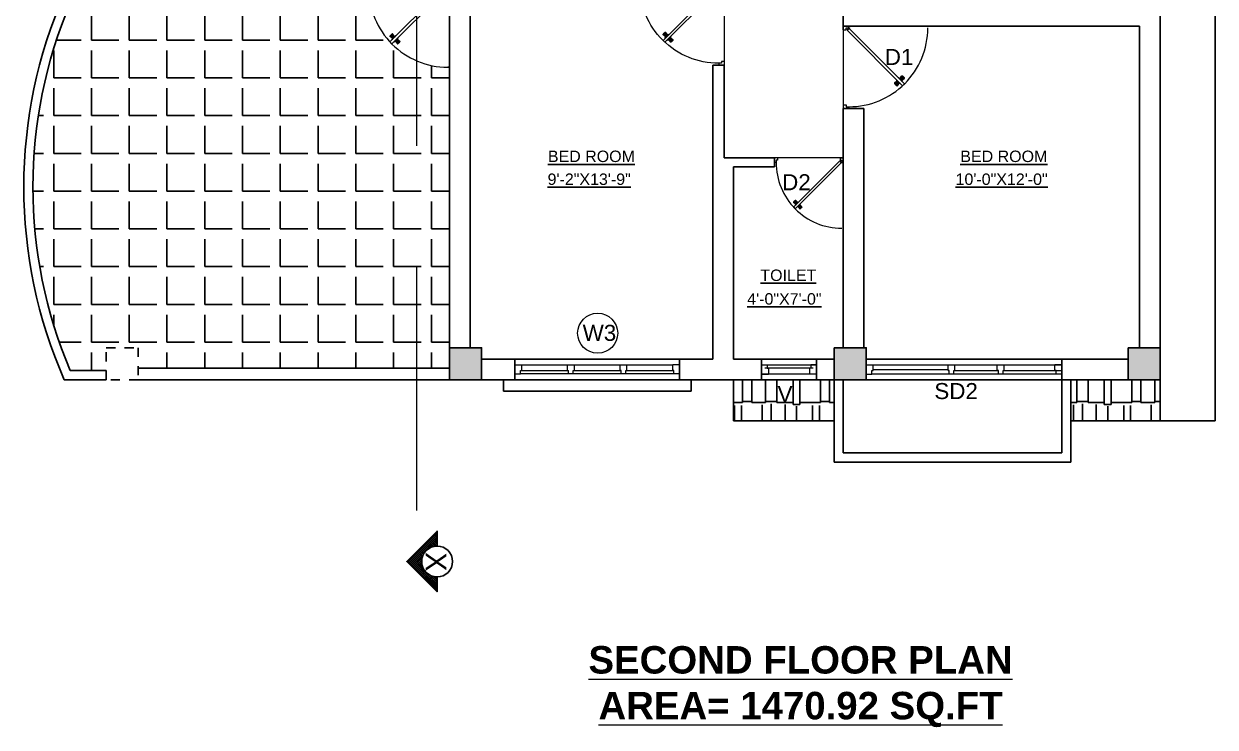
# Model space of a CAD drawing. Header units: inches. Extents: x -343 to 13887, y -13069 to -746.
# Drawn here: x 6872 to 7393, y -9738 to -9431 of the extents above; entities that cross this region are included whole.
import ezdxf

# ---------------------------------------------------------------- set-up
doc = ezdxf.new("R2010")
doc.units = ezdxf.units.IN
doc.header["$LTSCALE"] = 17
doc.header["$MEASUREMENT"] = 0
for name, pattern in [('21_FP_00$0$HIDDEN', [0.375, 0.25, -0.125]), ('Dash1', [0.472441, 0.23622, -0.23622]), ('PHANTOM2', [1.25, 0.625, -0.125, 0.125, -0.125, 0.125, -0.125])]:
    doc.linetypes.add(name, pattern=pattern)
for name, color, linetype, lineweight in [('25 BOT BAR', 12, 'Continuous', 25), ('aa_section_line', 2, 'PHANTOM2', 13), ('DOOR & WIN', 1, 'Continuous', 25), ('OUTLINE', 1, 'Continuous', 25), ('PUERTAS', 7, 'Continuous', 9), ('TEXT', 231, 'Continuous', 20), ('WINDOW FRAME PLAN', 162, 'Continuous', 18)]:
    doc.layers.add(name, color=color, linetype=linetype, lineweight=lineweight)
doc.layers.add('A-Sect-Iden', color=111, linetype='Continuous')
doc.styles.add('DIMTEXT', font='arial.ttf', dxfattribs={"height": 6})
doc.styles.add('HEADING', font='swissel.ttf')
pattern_1 = [(0, (-1029.181, -8456.428), (25.5, 12), [6, -5, 7, -3, 9, -4]), (0, (-1023.181, -8455.928), (25.5, 12), [5, -19, 4, -6]), (0, (-1011.181, -8457.178), (25.5, 12), [3, -31]), (90, (-1029.1815, -8456.428), (-8.5, 12), [11.5, -36.5]), (90, (-1023.1815, -8456.428), (-8.5, 12), [11.25, -36.75]), (90, (-1018.1815, -8456.428), (-8.5, 12), [10.5, -37.5]), (90, (-1011.1815, -8457.178), (-8.5, 12), [11.5, -36.5]), (90, (-1008.1815, -8457.178), (-8.5, 12), [11.5, -36.5]), (90, (-999.1815, -8456.428), (-8.5, 12), [11, -37])]

# ---------------------------------------------------------------- blocks, each defined once
blk = doc.blocks.new('3ft')
at = {"layer": 'PUERTAS', "color": 6}
for p, q in [((1.01, 2.52), (25.23, 26.74)), ((26.05, 25.92), (25.23, 26.74)), ((26.05, 25.92), (1.77, 1.64)), ((0, 2.4), (0, 0)), ((0.72, 2.4), (0, 2.4)), ((1.6, 0), (0, 0)), ((0.72, 1.52), (0.72, 2.44)), ((0.8, 1.52), (0.72, 1.52)), ((0.8, 1.52), (0.8, 2.41)), ((0.8, 1.2), (0.8, 1.52)), ((1.6, 1.2), (0.8, 1.2)), ((1.57, 1.84), (0.94, 2.47)), ((1.63, 1.89), (0.97, 2.55)), ((1.63, 1.89), (1.57, 1.84)), ((1.77, 1.64), (1.57, 1.84)), ((1.6, 0), (1.6, 1.2)), ((34.4, 0), (34.4, 1.2)), ((34.4, 1.2), (35.2, 1.2)), ((34.4, 0), (36, 0)), ((35.2, 1.2), (35.2, 2.4)), ((35.2, 2.4), (36, 2.4)), ((36, 0), (36, 2.4))]:
    blk.add_line(p, q, dxfattribs=at)
at = {"layer": 'PUERTAS', "color": 1}
for p, q in [((21.67, 25.73), (22.17, 26.23)), ((21.7, 25.82), (22.14, 26.26)), ((22.58, 26.7), (22.14, 26.26)), ((22.67, 26.73), (22.17, 26.23)), ((22.61, 26.67), (22.58, 26.7)), ((23.45, 25.91), (22.79, 26.73)), ((22.49, 24.95), (21.67, 25.61)), ((21.73, 25.79), (21.7, 25.82)), ((22.6, 24.96), (23.02, 25.38)), ((22.61, 24.25), (22.92, 24.72)), ((22.62, 24.13), (22.61, 24.14)), ((22.7, 25.07), (22.71, 25.06)), ((22.82, 25.06), (23.08, 25.32)), ((22.94, 24.95), (22.83, 25.07)), ((22.92, 24.72), (22.92, 24.72)), ((22.93, 24.94), (23.19, 25.21)), ((22.93, 24.84), (22.93, 24.83)), ((23.44, 25.81), (23.02, 25.38)), ((23.34, 25.58), (23.08, 25.32)), ((23.46, 25.47), (23.19, 25.21)), ((23.33, 25.7), (23.34, 25.69)), ((23.45, 25.46), (23.33, 25.57)), ((23.44, 23.31), (23.45, 23.3)), ((23.56, 23.3), (24.03, 23.61)), ((23.57, 25.47), (23.57, 25.47)), ((24.15, 25.79), (23.68, 25.48)), ((23.68, 25.48), (23.68, 25.48)), ((24.03, 23.61), (24.03, 23.62)), ((24.14, 23.62), (24.14, 23.62)), ((24.25, 23.62), (24.51, 23.89)), ((24.27, 25.78), (24.26, 25.79)), ((24.26, 23.29), (24.69, 23.71)), ((24.26, 23.63), (24.37, 23.52)), ((24.26, 23.18), (24.92, 22.37)), ((24.37, 23.52), (24.63, 23.77)), ((24.37, 23.4), (24.37, 23.4)), ((24.78, 24.15), (24.51, 23.89)), ((24.89, 24.03), (24.63, 23.77)), ((25.11, 24.14), (24.69, 23.71)), ((24.77, 24.14), (24.88, 24.03)), ((24.79, 24.38), (24.78, 24.37)), ((24.78, 24.26), (24.78, 24.26)), ((25.1, 24.84), (24.79, 24.38)), ((25, 24.03), (25, 24.03)), ((25.04, 22.36), (25.54, 22.86)), ((25.09, 24.96), (25.1, 24.95)), ((25.1, 22.42), (25.13, 22.39)), ((25.13, 22.39), (25.57, 22.83)), ((25.22, 24.14), (26.03, 23.48)), ((26.04, 23.37), (25.54, 22.86)), ((26.01, 23.27), (25.57, 22.83)), ((25.98, 23.3), (26.01, 23.27))]:
    blk.add_line(p, q, dxfattribs=at)
at = {"layer": 'PUERTAS', "color": 8}
for p, q in [((22.13, 26.28), (21.98, 26.13)), ((22.88, 25.24), (22.01, 26.06)), ((22.13, 26.28), (22.27, 26.42)), ((22.29, 26.41), (22.27, 26.42)), ((23.16, 25.52), (22.34, 26.39)), ((23.3, 25.66), (22.5, 26.56)), ((23.41, 25.77), (22.65, 26.71)), ((23.46, 25.83), (22.72, 26.75)), ((22.57, 24.94), (21.65, 25.68)), ((22.63, 24.99), (21.69, 25.75)), ((22.74, 25.1), (21.84, 25.9)), ((22.69, 24.32), (23.02, 24.83)), ((22.95, 24.96), (22.84, 25.07)), ((22.98, 24.99), (22.86, 25.1)), ((23.03, 25.04), (22.91, 25.15)), ((22.91, 24.53), (23.1, 24.91)), ((23.11, 25.12), (22.99, 25.23)), ((23.13, 24.76), (23.18, 24.99)), ((23.28, 25.3), (23.17, 25.41)), ((23.36, 25.37), (23.25, 25.49)), ((23.31, 24.94), (23.28, 25.08)), ((23.41, 25.43), (23.3, 25.54)), ((23.46, 25.09), (23.32, 25.13)), ((23.44, 25.45), (23.33, 25.56)), ((23.64, 25.27), (23.41, 25.22)), ((23.87, 25.49), (23.49, 25.3)), ((24.08, 25.71), (23.57, 25.38)), ((23.63, 23.38), (24.14, 23.72)), ((23.84, 23.6), (24.22, 23.79)), ((24.07, 23.82), (24.3, 23.88)), ((24.25, 24), (24.39, 23.97)), ((24.25, 23.26), (24.99, 22.34)), ((24.27, 23.64), (24.38, 23.53)), ((24.3, 23.67), (24.41, 23.56)), ((24.3, 23.32), (25.06, 22.38)), ((24.35, 23.72), (24.46, 23.61)), ((24.4, 24.15), (24.43, 24.01)), ((24.41, 23.43), (25.2, 22.53)), ((24.43, 23.8), (24.54, 23.69)), ((24.58, 24.33), (24.52, 24.1)), ((24.55, 23.57), (25.37, 22.7)), ((24.6, 23.97), (24.72, 23.86)), ((24.8, 24.56), (24.61, 24.18)), ((25.02, 24.77), (24.68, 24.26)), ((24.68, 24.05), (24.79, 23.94)), ((24.73, 24.1), (24.85, 23.99)), ((24.76, 24.13), (24.87, 24.02)), ((24.83, 23.85), (25.7, 23.03)), ((24.97, 23.99), (25.87, 23.2)), ((25.08, 24.1), (26.02, 23.34)), ((25.14, 24.15), (26.06, 23.41)), ((25.58, 22.82), (25.43, 22.67)), ((25.58, 22.82), (25.73, 22.97)), ((25.72, 22.98), (25.73, 22.97)), ((0, 0), (36, 0))]:
    blk.add_line(p, q, dxfattribs=at)
at = {"layer": 'PUERTAS', "color": 2}
for p, q in [((21.99, 26.11), (21.98, 26.13)), ((25.42, 22.68), (25.43, 22.67))]:
    blk.add_line(p, q, dxfattribs=at)
at = {"layer": 'PUERTAS', "color": 6}
for radius in [0.155, 0.0752]:
    blk.add_circle((0.82, 2.56), radius, dxfattribs=at)
blk.add_arc((0.82, 2.56), 34.38, 359.7285, 90.0333, dxfattribs=at)
at = {"layer": 'PUERTAS', "color": 1}
for centre, start, end in [((22.73, 26.68), 38.9236, 135), ((22.54, 25.01), 231.0764, 315), ((22.67, 24.2), 135, 225), ((22.77, 25.12), 225, 315), ((22.99, 24.89), 135, 219.7428), ((22.87, 24.78), 315, 39.7428), ((23.28, 25.63), 315, 45), ((23.39, 25.86), 315, 38.9236), ((23.51, 23.36), 225, 315), ((23.51, 25.41), 50.2572, 135), ((23.62, 25.53), 230.2572, 315), ((24.09, 23.56), 50.2572, 135), ((24.2, 23.68), 230.2572, 315), ((24.2, 25.73), 45, 135), ((24.32, 23.23), 135, 218.9236), ((24.42, 23.46), 135, 225), ((24.84, 24.31), 135, 219.7428), ((24.72, 24.21), 315, 39.7428), ((24.94, 23.98), 45, 135), ((24.98, 22.42), 218.9236, 315), ((25.04, 24.89), 315, 45), ((25.17, 24.08), 51.0764, 135), ((25.98, 23.42), 315, 51.0764)]:
    blk.add_arc(centre, 0.08, start, end, dxfattribs=at)
blk = doc.blocks.new('*U2802')
at = {"color": 3, "xscale": -1}
blk.add_blockref('3ft', (42, 0), dxfattribs=at)
blk = doc.blocks.new('FDFDFDF')
at = {"layer": 'DOOR & WIN'}
for p, q in [((-13510.5, -2586), (-13510.5, -2577)), ((-13510.5, -2586), (-13510.5, -2577)), ((-13486.5, -2586), (-13486.5, -2577))]:
    blk.add_line(p, q, dxfattribs=at)
at = {"layer": 'WINDOW FRAME PLAN'}
for p, q in [((-13510.5, -2579.5), (-13486.5, -2579.5)), ((-13510.5, -2579.5), (-13508, -2579.5)), ((-13488, -2581), (-13509, -2581)), ((-13508, -2579.5), (-13508, -2581)), ((-13508, -2581), (-13507.5, -2581)), ((-13507.5, -2581), (-13507.5, -2583.5)), ((-13489.5, -2581), (-13489.5, -2583.5)), ((-13489, -2581), (-13489.5, -2581)), ((-13486.5, -2579.5), (-13489, -2579.5)), ((-13489, -2579.5), (-13489, -2581)), ((-13486.5, -2583.5), (-13510.5, -2583.5)), ((-13510.5, -2583.5), (-13507.5, -2583.5)), ((-13486.5, -2583.5), (-13489.5, -2583.5))]:
    blk.add_line(p, q, dxfattribs=at)
blk = doc.blocks.new('2ft6in')
at = {"layer": 'PUERTAS', "color": 2}
for p, q in [((0.84, 2.1), (21.02, 22.28)), ((21.71, 21.6), (1.47, 1.37)), ((18.33, 21.76), (18.31, 21.77)), ((21.71, 21.6), (21.02, 22.28)), ((21.18, 18.9), (21.2, 18.89)), ((0, 2), (0, 0)), ((0.6, 2), (0, 2)), ((1.33, 0), (0, 0)), ((0.6, 1.26), (0.6, 2.04)), ((0.67, 1.26), (0.6, 1.26)), ((0.67, 1.26), (0.67, 2.01)), ((0.67, 1), (0.67, 1.26)), ((1.33, 1), (0.67, 1)), ((1.31, 1.53), (0.79, 2.06)), ((1.36, 1.58), (0.81, 2.12)), ((1.36, 1.58), (1.31, 1.53)), ((1.47, 1.37), (1.31, 1.53)), ((1.33, 0), (1.33, 1)), ((28.67, 0), (28.67, 1)), ((28.67, 1), (29.33, 1)), ((28.67, 0), (30, 0)), ((29.33, 1), (29.33, 2)), ((29.33, 2), (30, 2)), ((30, 0), (30, 2))]:
    blk.add_line(p, q, dxfattribs=at)
at = {"layer": 'PUERTAS', "color": 8}
for p, q in [((18.81, 20.78), (18.04, 21.4)), ((18.86, 20.83), (18.08, 21.46)), ((18.95, 20.92), (18.2, 21.58)), ((18.44, 21.9), (18.31, 21.77)), ((19.07, 21.03), (18.34, 21.72)), ((18.44, 21.9), (18.56, 22.02)), ((18.58, 22.01), (18.56, 22.02)), ((19.3, 21.26), (18.61, 22)), ((19.42, 21.38), (18.75, 22.14)), ((19.51, 21.48), (18.88, 22.26)), ((19.55, 21.53), (18.93, 22.3)), ((19.13, 20.8), (19.03, 20.9)), ((19.15, 20.82), (19.05, 20.92)), ((19.19, 20.87), (19.1, 20.96)), ((19.25, 20.93), (19.16, 21.02)), ((19.28, 20.63), (19.32, 20.83)), ((19.4, 21.08), (19.31, 21.17)), ((19.47, 21.15), (19.38, 21.24)), ((19.43, 20.78), (19.4, 20.9)), ((19.51, 21.19), (19.42, 21.28)), ((19.55, 20.91), (19.43, 20.94)), ((19.53, 21.21), (19.44, 21.3)), ((19.7, 21.06), (19.51, 21.01)), ((19.89, 21.24), (19.58, 21.08)), ((20.07, 21.42), (19.64, 21.15)), ((18.91, 20.27), (19.19, 20.69)), ((19.09, 20.44), (19.25, 20.76)), ((19.69, 19.49), (20.12, 19.76)), ((19.87, 19.67), (20.18, 19.83)), ((20.06, 19.85), (20.25, 19.9)), ((20.21, 20), (20.33, 19.97)), ((20.21, 19.38), (20.83, 18.61)), ((20.23, 19.7), (20.32, 19.61)), ((20.25, 19.72), (20.34, 19.63)), ((20.25, 19.43), (20.88, 18.65)), ((20.29, 19.76), (20.38, 19.67)), ((20.33, 20.13), (20.36, 20.01)), ((20.34, 19.53), (21, 18.77)), ((20.36, 19.83), (20.45, 19.74)), ((20.48, 20.28), (20.44, 20.08)), ((20.46, 19.64), (21.14, 18.91)), ((20.5, 19.98), (20.6, 19.89)), ((20.67, 20.47), (20.51, 20.15)), ((20.85, 20.64), (20.57, 20.22)), ((20.57, 20.04), (20.66, 19.95)), ((20.61, 20.09), (20.7, 19.99)), ((20.63, 20.11), (20.72, 20.01)), ((20.69, 19.87), (21.42, 19.19)), ((20.81, 19.99), (21.56, 19.33)), ((20.9, 20.08), (21.68, 19.45)), ((20.95, 20.13), (21.72, 19.51)), ((21.32, 19.01), (21.2, 18.89)), ((21.32, 19.01), (21.44, 19.14)), ((21.43, 19.15), (21.44, 19.14)), ((0, 0), (30, 0))]:
    blk.add_line(p, q, dxfattribs=at)
at = {"layer": 'PUERTAS', "color": 1}
for p, q in [((18.06, 21.44), (18.48, 21.86)), ((18.74, 20.79), (18.06, 21.34)), ((18.08, 21.51), (18.45, 21.88)), ((18.11, 21.49), (18.08, 21.51)), ((18.82, 22.25), (18.45, 21.88)), ((18.9, 22.28), (18.48, 21.86)), ((18.84, 22.23), (18.82, 22.25)), ((18.83, 20.8), (19.18, 21.15)), ((18.92, 20.89), (18.93, 20.88)), ((19.54, 21.59), (18.99, 22.27)), ((19.02, 20.88), (19.24, 21.1)), ((19.12, 20.8), (19.03, 20.89)), ((19.11, 20.79), (19.33, 21.01)), ((19.54, 21.5), (19.18, 21.15)), ((19.45, 21.31), (19.24, 21.1)), ((19.55, 21.22), (19.33, 21.01)), ((19.45, 21.41), (19.45, 21.41)), ((19.54, 21.22), (19.45, 21.31)), ((19.64, 21.23), (19.64, 21.23)), ((19.74, 21.24), (19.73, 21.23)), ((20.12, 21.49), (19.74, 21.24)), ((20.22, 21.48), (20.22, 21.49)), ((18.84, 20.21), (19.1, 20.6)), ((18.85, 20.11), (18.84, 20.12)), ((19.1, 20.7), (19.11, 20.69)), ((19.1, 20.6), (19.1, 20.6)), ((19.53, 19.43), (19.54, 19.42)), ((19.64, 19.42), (20.02, 19.67)), ((20.02, 19.67), (20.03, 19.68)), ((20.12, 19.68), (20.12, 19.68)), ((20.21, 19.69), (20.43, 19.9)), ((20.22, 19.41), (20.57, 19.76)), ((20.22, 19.69), (20.31, 19.6)), ((20.22, 19.32), (20.76, 18.64)), ((20.31, 19.6), (20.52, 19.81)), ((20.31, 19.5), (20.31, 19.5)), ((20.65, 20.12), (20.43, 19.9)), ((20.74, 20.03), (20.52, 19.81)), ((20.93, 20.11), (20.57, 19.76)), ((20.64, 20.11), (20.73, 20.02)), ((20.66, 20.31), (20.65, 20.31)), ((20.65, 20.21), (20.65, 20.22)), ((20.91, 20.7), (20.66, 20.31)), ((20.84, 20.02), (20.83, 20.03)), ((20.86, 18.63), (21.28, 19.05)), ((20.91, 20.8), (20.91, 20.79)), ((20.91, 18.68), (20.94, 18.66)), ((20.94, 18.66), (21.31, 19.03)), ((21.02, 20.12), (21.7, 19.57)), ((21.7, 19.47), (21.28, 19.05)), ((21.67, 19.4), (21.31, 19.03)), ((21.65, 19.42), (21.67, 19.4))]:
    blk.add_line(p, q, dxfattribs=at)
at = {"layer": 'PUERTAS', "color": 2}
for radius in [0.129, 0.0627]:
    blk.add_circle((0.68, 2.14), radius, dxfattribs=at)
at = {"layer": 'PUERTAS', "color": 8}
blk.add_arc((0.68, 2.14), 28.65, 359.7285, 90.0333, dxfattribs=at)
at = {"layer": 'PUERTAS', "color": 1}
for centre, start, end in [((18.94, 22.23), 38.9236, 135), ((18.97, 20.93), 225, 315), ((19.4, 21.36), 315, 45), ((19.49, 21.55), 315, 38.9236), ((19.6, 21.18), 50.2572, 135), ((19.68, 21.28), 230.2572, 315), ((20.17, 21.44), 45, 135), ((18.78, 20.84), 231.0764, 315), ((18.89, 20.16), 135, 225), ((19.16, 20.74), 135, 219.7428), ((19.06, 20.65), 315, 39.7428), ((19.59, 19.47), 225, 315), ((20.07, 19.63), 50.2572, 135), ((20.16, 19.73), 230.2572, 315), ((20.27, 19.36), 135, 218.9236), ((20.35, 19.55), 135, 225), ((20.7, 20.26), 135, 219.7428), ((20.6, 20.17), 315, 39.7428), ((20.78, 19.98), 45, 135), ((20.82, 18.68), 218.9236, 315), ((20.87, 20.75), 315, 45), ((20.98, 20.07), 51.0764, 135), ((21.65, 19.52), 315, 51.0764)]:
    blk.add_arc(centre, 0.0667, start, end, dxfattribs=at)
blk = doc.blocks.new('*U2794')
at = {"color": 3, "xscale": -1}
blk.add_blockref('2ft6in', (42, 0), dxfattribs=at)
blk = doc.blocks.new('ffddd')
at = {"layer": 'DOOR & WIN'}
for p, q in [((-13345.31, -2388.07), (-13345.31, -2316.07)), ((-13336.31, -2316.07), (-13345.31, -2316.07)), ((-13336.31, -2316.07), (-13336.31, -2388.07)), ((-13336.31, -2388.07), (-13345.31, -2388.07)), ((-13336.31, -2388.07), (-13345.31, -2388.07))]:
    blk.add_line(p, q, dxfattribs=at)
at = {"layer": 'WINDOW FRAME PLAN'}
for p, q in [((-13342.81, -2316.07), (-13342.81, -2318.57)), ((-13342.81, -2385.57), (-13342.81, -2318.57)), ((-13342.81, -2318.57), (-13341.31, -2318.57)), ((-13341.31, -2318.57), (-13341.31, -2319.07)), ((-13341.31, -2319.07), (-13341.31, -2339.57)), ((-13341.31, -2319.07), (-13338.81, -2319.07)), ((-13338.81, -2316.07), (-13338.81, -2319.07)), ((-13338.81, -2319.07), (-13338.81, -2385.07)), ((-13342.81, -2339.57), (-13341.31, -2339.57)), ((-13342.81, -2341.57), (-13341.31, -2341.57)), ((-13341.31, -2339.07), (-13338.81, -2339.07)), ((-13341.31, -2341.57), (-13341.31, -2342.07)), ((-13341.31, -2341.57), (-13341.31, -2362.57)), ((-13341.31, -2342.07), (-13338.81, -2342.07)), ((-13342.81, -2362.57), (-13341.31, -2362.57)), ((-13341.31, -2362.07), (-13338.81, -2362.07)), ((-13341.31, -2362.57), (-13341.31, -2362.07)), ((-13342.81, -2364.57), (-13341.31, -2364.57)), ((-13341.31, -2364.57), (-13341.31, -2385.57)), ((-13341.31, -2365.07), (-13338.81, -2365.07)), ((-13342.81, -2388.07), (-13342.81, -2385.57)), ((-13342.81, -2385.57), (-13341.31, -2385.57)), ((-13341.31, -2385.07), (-13338.81, -2385.07)), ((-13341.31, -2385.57), (-13341.31, -2385.07)), ((-13338.81, -2388.07), (-13338.81, -2385.07))]:
    blk.add_line(p, q, dxfattribs=at)
blk = doc.blocks.new('*U3030')
at = {"color": 3}
blk.add_blockref('3ft', (0, 0), dxfattribs=at)

msp = doc.modelspace()

# ---------------------------------------------------------------- hatches: boundary and pattern name
at = {"layer": 'A-Sect-Iden', "ltscale": 0.5}
h = msp.add_hatch(dxfattribs=at)
h.set_pattern_fill('ANSI37', color=2, scale=5, style=0)
h.set_pattern_definition([(45, (-18796.2235, -15847.34515), (-0.441941738, 0.441941738), []), (135, (-18796.2235, -15847.34515), (-0.441941738, -0.441941738), [])])
h.paths.add_polyline_path([(7052.85, -9672.58), (7052.85, -9679.07), (7039.61, -9665.83), (7052.85, -9652.58), (7052.85, -9659.08, 1)])
at = {"layer": 'DOOR & WIN'}
h = msp.add_hatch(color=256, dxfattribs=at)
h.dxf.hatch_style = 1
h.paths.add_polyline_path([(7072.29, -9572.4), (7058.29, -9572.4), (7058.29, -9586.4), (7072.29, -9586.4)])
h = msp.add_hatch(color=256, dxfattribs=at)
h.dxf.hatch_style = 1
h.paths.add_polyline_path([(7240.29, -9572.4), (7226.29, -9572.4), (7226.29, -9586.4), (7240.29, -9586.4)])
h = msp.add_hatch(color=256, dxfattribs=at)
h.dxf.hatch_style = 1
h.paths.add_polyline_path([(7368.76, -9572.4), (7354.76, -9572.4), (7354.76, -9586.4), (7368.76, -9586.4)])
at = {"layer": 'OUTLINE'}
h = msp.add_hatch(dxfattribs=at)
h.set_pattern_fill('ANGLE', color=8, scale=60)
h.set_pattern_definition([(0, (-4219.174, 0), (0, 16.5), [12, -4.5]), (90, (-4219.174, 0), (-16.5, 1e-15), [12, -4.5])])
h.paths.add_polyline_path([(7058.29, -9449.82), (7057.49, -9449.82, -0.415773), (7023.09, -9415.28), (7022.29, -9415.28), (7022.29, -9421.88), (6922.29, -9421.88), (6908.29, -9421.88), (6892.61, -9421.88, 0.203286), (6892.61, -9582.4), (6908.29, -9582.4), (6908.29, -9572.4), (6922.29, -9572.4), (6922.29, -9581.4), (7058.29, -9581.4), (7058.29, -9572.4)])
h = msp.add_hatch(dxfattribs=at)
h.set_pattern_fill('AR-RSHKE', color=8)
h.set_pattern_definition(pattern_1)
h.paths.add_polyline_path([(7226.29, -9604.4), (7226.29, -9586.4), (7182.29, -9586.4), (7182.29, -9604.4)])
h.paths.add_polyline_path([(7197.54, -9597.95), (7207.57, -9597.95), (7207.57, -9587.45), (7197.54, -9587.45)], flags=24)
h = msp.add_hatch(dxfattribs=at)
h.set_pattern_fill('AR-RSHKE', color=8)
h.set_pattern_definition(pattern_1)
h.paths.add_polyline_path([(7368.76, -9604.4), (7368.76, -9586.4), (7354.76, -9586.4), (7329.76, -9586.4), (7329.76, -9604.4)])

# ---------------------------------------------------------------- linework, layer by layer
at = {"layer": '25 BOT BAR'}
for p, q in [((7058.29, -9572.4), (7058.29, -9421.88)), ((7067.29, -9572.4), (7067.29, -9421.88)), ((7230.29, -9431.88), (7230.29, -9421.88)), ((7057.49, -9449.82), (7058.29, -9449.82)), ((7173.29, -9489.4), (7173.29, -9448.88)), ((7178.29, -9448.88), (7173.29, -9448.88)), ((7178.29, -9489.4), (7178.29, -9448.88)), ((7230.29, -9467.88), (7239.29, -9467.88)), ((7200.29, -9489.4), (7200.29, -9493.4)), ((6922.29, -9581.4), (7058.29, -9581.4)), ((6922.29, -9586.4), (7058.29, -9586.4)), ((7081.79, -9591.4), (7081.79, -9586.4)), ((7163.79, -9591.4), (7163.79, -9586.4)), ((7163.79, -9591.4), (7081.79, -9591.4))]:
    msp.add_line(p, q, dxfattribs=at)
for radius, start, end in [(209.56, 156.2922, 203.7078), (205.56, 157.0183, 202.9817)]:
    msp.add_arc((7081.85, -9502.14), radius, start, end, dxfattribs=at)
at = {"layer": 'A-Sect-Iden', "ltscale": 0.5}
msp.add_lwpolyline([(7052.85, -9672.58), (7052.85, -9679.07), (7039.61, -9665.83), (7052.85, -9652.58), (7052.85, -9659.08)], dxfattribs=at)
msp.add_circle((7052.85, -9665.83), 6.75, dxfattribs=at)
at = {"layer": 'aa_section_line', "linetype": '21_FP_00$0$HIDDEN', "ltscale": 25}
msp.add_line((7043.86, -9059.2), (7043.85, -9652.99), dxfattribs=at)
at = {"layer": 'DOOR & WIN'}
for p, q in [((7392.76, -9604.4), (7392.76, -9126.4)), ((7368.76, -9586.4), (7368.76, -9324.18)), ((7359.76, -9572.4), (7359.76, -9431.88)), ((7230.29, -9572.4), (7230.29, -9467.88)), ((7239.29, -9572.4), (7239.29, -9467.88)), ((7173.29, -9577.4), (7173.29, -9489.4)), ((7178.29, -9489.4), (7200.29, -9489.4)), ((7182.29, -9577.4), (7182.29, -9493.4)), ((7182.29, -9493.4), (7200.29, -9493.4)), ((7072.29, -9577.4), (7173.29, -9577.4)), ((7182.29, -9577.4), (7226.29, -9577.4)), ((7240.29, -9577.4), (7354.76, -9577.4)), ((7240.29, -9577.4), (7240.29, -9586.4)), ((7325.76, -9577.4), (7325.76, -9586.4)), ((7325.76, -9577.4), (7325.76, -9586.4)), ((7072.29, -9586.4), (7368.76, -9586.4))]:
    msp.add_line(p, q, dxfattribs=at)
at = {"layer": 'DOOR & WIN', "color": 6, "linetype": 'Dash1'}
msp.add_lwpolyline([(6908.29, -9572.4), (6922.29, -9572.4), (6922.29, -9586.4), (6908.29, -9586.4)], close=True, dxfattribs=at)
at = {"layer": 'OUTLINE'}
for p, q in [((7359.76, -9431.88), (7230.29, -9431.88)), ((6908.29, -9586.4), (6889.98, -9586.4)), ((6908.29, -9582.4), (6892.61, -9582.4)), ((7182.29, -9586.4), (7182.29, -9604.4)), ((7226.29, -9622.4), (7226.29, -9586.4)), ((7230.29, -9618.4), (7230.29, -9586.4)), ((7240.29, -9586.4), (7325.76, -9586.4)), ((7325.76, -9586.4), (7325.76, -9618.4)), ((7329.76, -9586.4), (7329.76, -9622.4)), ((7368.76, -9586.4), (7368.76, -9604.4)), ((7182.29, -9604.4), (7226.29, -9604.4)), ((7329.76, -9604.4), (7392.76, -9604.4)), ((7329.76, -9622.4), (7226.29, -9622.4)), ((7325.76, -9618.4), (7230.29, -9618.4))]:
    msp.add_line(p, q, dxfattribs=at)
for points in [[(7058.29, -9572.4), (7072.29, -9572.4), (7072.29, -9586.4), (7058.29, -9586.4)], [(7226.29, -9572.4), (7240.29, -9572.4), (7240.29, -9586.4), (7226.29, -9586.4)], [(7354.76, -9572.4), (7368.76, -9572.4), (7368.76, -9586.4), (7354.76, -9586.4)]]:
    msp.add_lwpolyline(points, close=True, dxfattribs=at)
at = {"layer": 'TEXT'}
msp.add_circle((7122.99, -9566.07), 8.75, dxfattribs=at)
at = {"layer": 'WINDOW FRAME PLAN'}
for p, q in [((7240.29, -9579.9), (7243.29, -9579.9)), ((7243.29, -9579.9), (7325.76, -9579.9)), ((7243.29, -9582.4), (7243.29, -9579.9)), ((7276.07, -9582.4), (7276.07, -9579.9)), ((7279.07, -9582.4), (7279.07, -9579.9)), ((7297.57, -9582.4), (7297.57, -9579.9)), ((7300.57, -9582.4), (7300.57, -9579.9)), ((7325.76, -9579.9), (7322.76, -9579.9)), ((7322.76, -9582.4), (7322.76, -9579.9)), ((7240.29, -9583.9), (7242.79, -9583.9)), ((7242.79, -9583.9), (7242.79, -9582.4)), ((7242.79, -9582.4), (7243.29, -9582.4)), ((7325.76, -9583.9), (7242.79, -9583.9)), ((7243.29, -9581.9), (7276.07, -9581.9)), ((7276.07, -9582.4), (7276.57, -9582.4)), ((7276.57, -9582.4), (7276.07, -9582.4)), ((7276.57, -9583.9), (7276.57, -9582.4)), ((7278.57, -9582.4), (7298.07, -9582.4)), ((7278.57, -9583.9), (7278.57, -9582.4)), ((7298.07, -9582.4), (7297.57, -9582.4)), ((7298.07, -9583.9), (7298.07, -9582.4)), ((7300.07, -9583.9), (7300.07, -9582.4)), ((7300.07, -9582.4), (7325.76, -9582.4)), ((7323.26, -9582.4), (7322.76, -9582.4)), ((7323.26, -9583.9), (7323.26, -9582.4)), ((7325.76, -9583.9), (7323.26, -9583.9))]:
    msp.add_line(p, q, dxfattribs=at)

# ---------------------------------------------------------------- block references
at = {"layer": 'DOOR & WIN'}
for name, p, rotation in [('*U3030', (7058.29, -9412.88), 180), ('*U2802', (7178.29, -9454.88), 90.00000000000001)]:
    msp.add_blockref(name, p, dxfattribs=dict(at, rotation=rotation))
at = {"layer": 'DOOR & WIN', "xscale": -1}
for name, p, rotation in [('*U2802', (7230.29, -9473.88), 270), ('*U2794', (7188.29, -9489.4), 180)]:
    msp.add_blockref(name, p, dxfattribs=dict(at, rotation=rotation))
at = {"layer": 'OUTLINE', "rotation": 90}
msp.add_blockref('ffddd', (4770.73, 3758.92), dxfattribs=at)
at = {"layer": 'OUTLINE'}
msp.add_blockref('FDFDFDF', (20705.07, -7000.4), dxfattribs=at)

# ---------------------------------------------------------------- texts
at = {"layer": 'A-Sect-Iden', "ltscale": 0.5, "insert": (7052.4, -9665.97), "char_height": 9, "width": 12.25, "attachment_point": 5, "rotation": 269.8551, "style": 'HEADING'}
msp.add_mtext('X', dxfattribs=at)
at = {"layer": 'DOOR & WIN', "char_height": 5, "attachment_point": 5}
for s, insert in [('{\\fArial TUR|b0|i0|c162|p34;\\L\\C7; \\fArial TUR|b0|i0|c0|p34;BED \\fArial TUR|b0|i0|c162|p34;ROOM}', (7119.28, -9488.81)), ('{\\fArial TUR|b0|i0|c162|p34;\\L\\C7; \\fArial TUR|b0|i0|c0|p34;BED \\fArial TUR|b0|i0|c162|p34;ROOM}', (7299.46, -9488.81)), ('{\\fArial TUR|b0|i0|c0|p34;\\L\\C7;9\'-2"X13\'-9"}', (7119.28, -9498.81)), ('{\\fArial TUR|b0|i0|c0|p34;\\L\\C7;10\'-0"X12\'-0"}', (7299.46, -9498.81)), ('{\\fArial TUR|b0|i0|c162|p34;\\L\\C7;TOILET}', (7206.28, -9540.79)), ('{\\fArial TUR|b0|i0|c0|p34;\\L\\C7;4\'-0"X7\'-0"}', (7204.56, -9551.11))]:
    msp.add_mtext(s, dxfattribs=dict(at, insert=insert))
at = {"layer": 'TEXT', "style": 'DIMTEXT'}
for s, p in [('D1', (7248.42, -9448.85)), ('W3', (7116.43, -9569.41))]:
    msp.add_text(s, height=7, dxfattribs=at).set_placement(p)
for s, p in [('D2', (7203.57, -9503.59)), ('V', (7201.57, -9596.2)), ('SD2', (7270.07, -9594.85))]:
    msp.add_text(s, height=7, rotation=360, dxfattribs=at).set_placement(p)
at = {"layer": 'TEXT', "insert": (7211.62, -9702.81), "char_height": 12, "width": 396.2985, "attachment_point": 2}
msp.add_mtext('{\\fArial|b1|i0|c0|p34;\\LSECOND FLOOR PLAN \\PAREA= 1470.92 SQ.FT}', dxfattribs=at)

doc.saveas('drawing.dxf')
